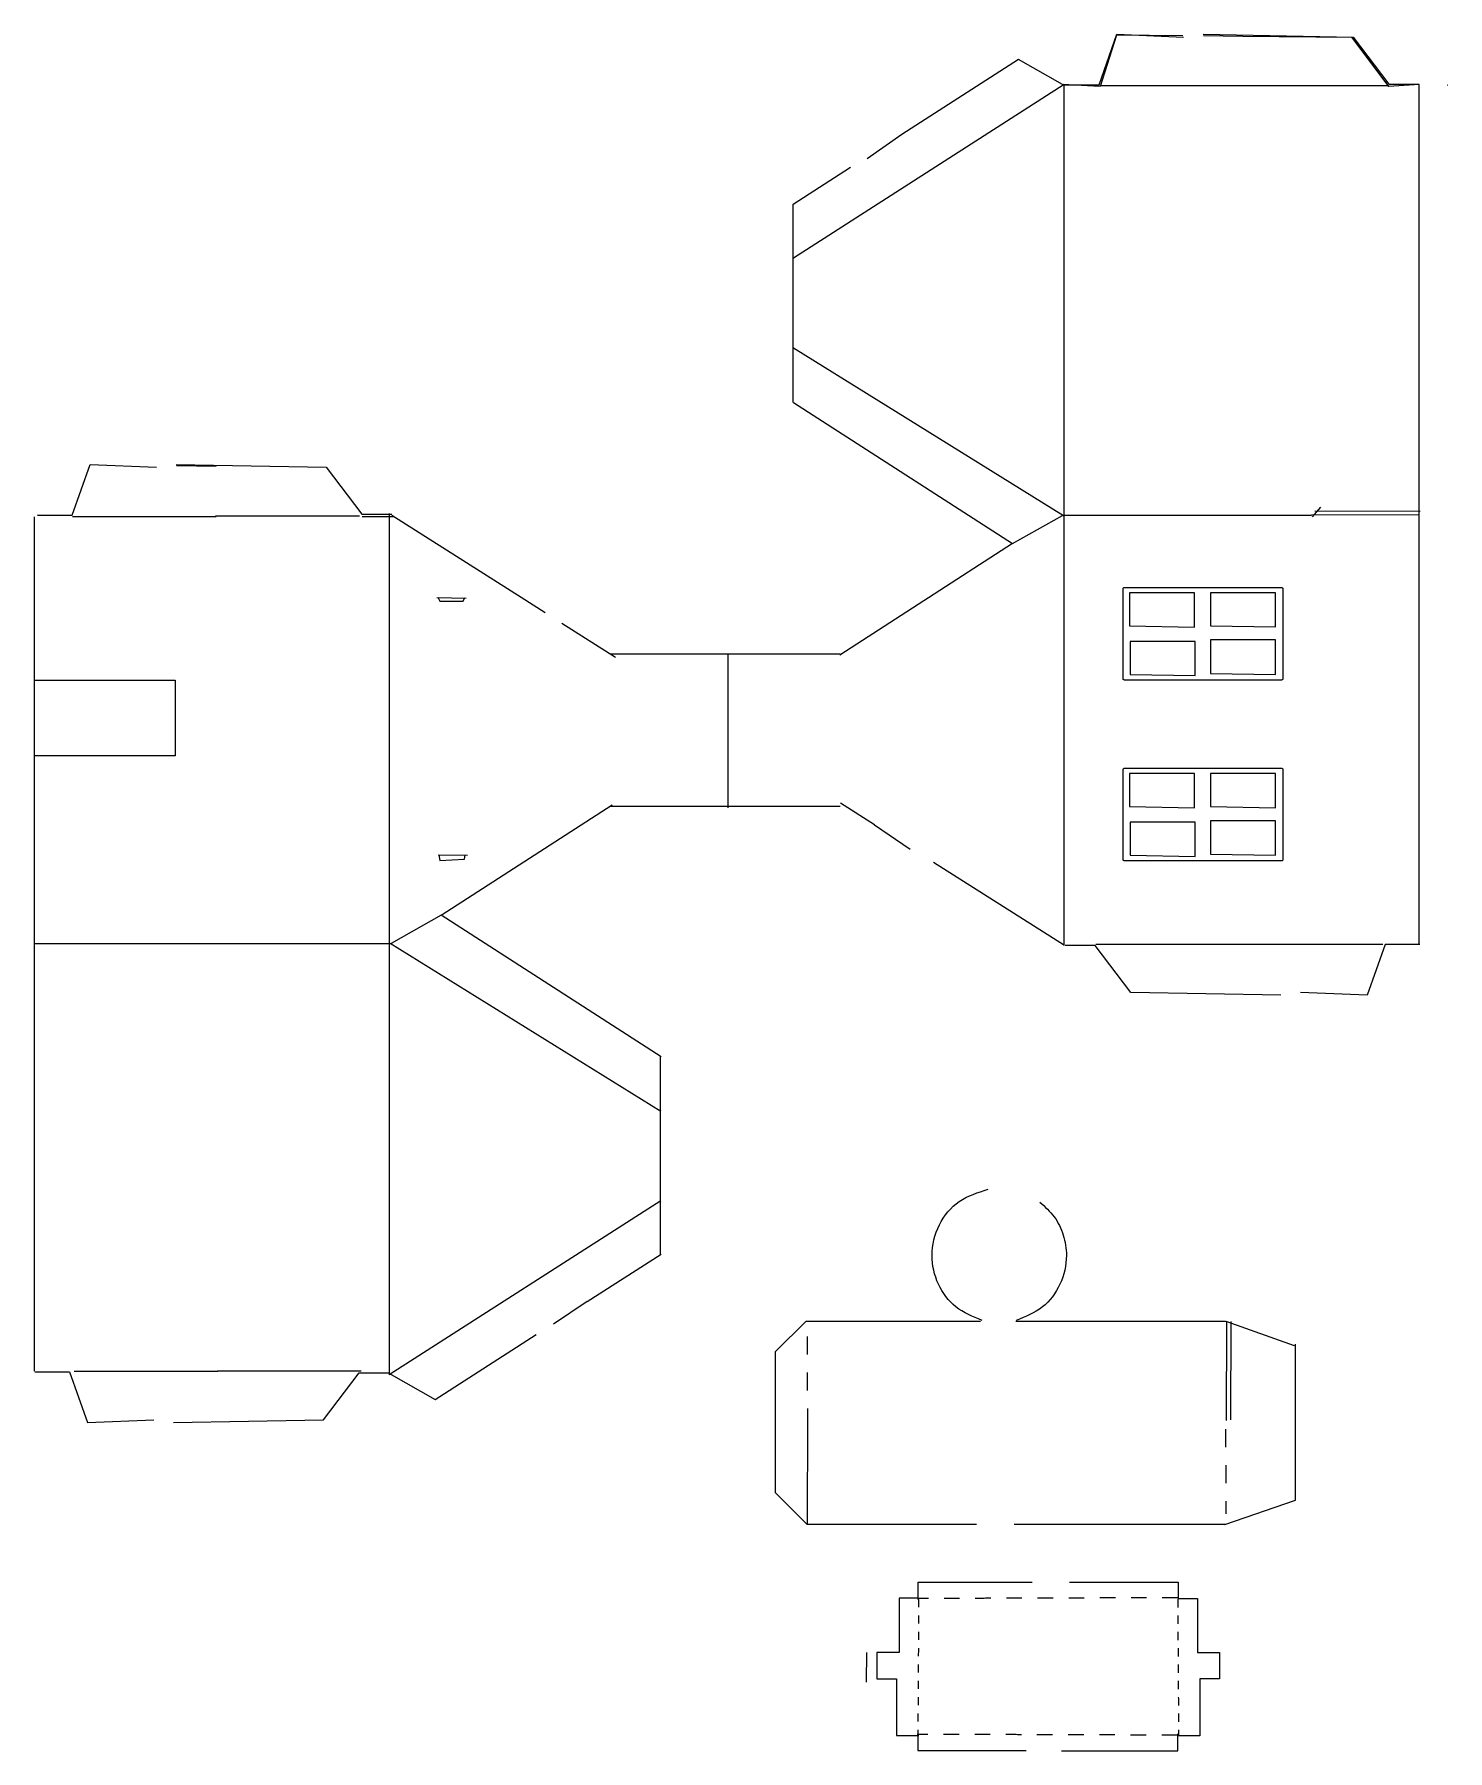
# Model space of a CAD drawing. Header units: millimetres. Extents: x 10 to 207, y 25 to 264.
import ezdxf

# ---------------------------------------------------------------- set-up
doc = ezdxf.new("R2010")
doc.units = ezdxf.units.MM
doc.layers.add('Layer_1', color=7, linetype='CONTINUOUS')

msp = doc.modelspace()

# ---------------------------------------------------------------- linework, layer by layer
at = {"layer": 'Layer_1', "color": 7}
for points in [[(170.02176, 264.064578), (160.73327, 264.154828), (158.45639, 256.977935), (153.18801, 257.266095), (147.0266, 260.76124), (130.77409, 250.295989)], [(153.4546, 257.199639), (158.29901, 257.199639), (160.78667, 264.269854), (170.0827, 263.877064)], [(172.83223, 264.269854), (193.78102, 263.877064), (198.75635, 257.330568), (202.94611, 257.330568)], [(178.38427, 263.983328), (172.87406, 264.050568)], [(203.01986, 137.19129), (203.01986, 197.075467), (203.01986, 257.266097), (198.77261, 256.977937), (193.62605, 263.835226), (178.38427, 263.983324)], [(178.62966, 257.08361), (158.56425, 257.08361)], [(130.77409, 250.29599), (125.89871, 246.894145)], [(123.57386, 245.659651), (115.57175, 240.506962)], [(115.54818, 240.543564), (115.54818, 226.713444), (115.54818, 212.840732)], [(115.60718, 212.857574), (146.20974, 193.15211), (153.18801, 197.075457)], [(10.055764, 197.13674), (14.900174, 197.13674), (17.387844, 204.206959), (26.683874, 203.81417)], [(29.433394, 204.206959), (50.382184, 203.81417), (55.357514, 197.26767), (59.547274, 197.26767)], [(34.985434, 203.92043), (29.475224, 203.98763)], [(9.608769, 196.87628), (9.608769, 137.30938), (9.608769, 77.55903)], [(14.930577, 196.95158), (34.995988, 196.95158)], [(55.373784, 196.91504), (59.719154, 196.91504)], [(59.55439, 197.118337), (77.59392, 185.66937)], [(203.00052, 197.099553), (188.00101, 197.156023)], [(189.21251, 198.243744), (188.06352, 196.90244)], [(203.14866, 197.632997), (188.43746, 197.689497)], [(146.20974, 193.15215), (122.08868, 177.55664)], [(69.912711, 185.49244), (65.807751, 185.55654)], [(65.949511, 185.66809), (66.240032, 185.10531), (69.508391, 185.10531), (69.726282, 185.6118)], [(77.593919, 185.66937), (80.938115, 183.49983)], [(83.289441, 182.05461), (90.792849, 177.2925)], [(90.064724, 177.75562), (122.13115, 177.75562)], [(9.713617, 174.07018), (29.295242, 174.07018), (29.295242, 163.49372)], [(66.418906, 141.23265), (90.309334, 156.67905)], [(90.064724, 156.4961), (122.13115, 156.4961)], [(126.93702, 153.85476), (122.17649, 156.87607)], [(126.93702, 153.85476), (131.94149, 150.48438)], [(70.105131, 149.57399), (66.000171, 149.63809)], [(66.095937, 149.67464), (66.241125, 148.89344), (69.689327, 149.07372), (69.761927, 149.67464)], [(153.31138, 137.11606), (135.19231, 148.6155)], [(97.128583, 121.45825), (66.418906, 141.2327), (59.440631, 137.30935)], [(183.699791, 130.0687), (162.751001, 130.46149), (157.775671, 137.00799), (153.585911, 137.00799)], [(197.9401, 137.16688), (177.87469, 137.16688)], [(203.077421, 137.13892), (198.233011, 137.13892), (195.745341, 130.0687), (186.449311, 130.46149)], [(97.018473, 121.61365), (97.018473, 107.78353), (97.018473, 93.91082)], [(86.80298, 87.2752), (97.124882, 93.92164)], [(86.802978, 87.2752), (82.103068, 84.12927)], [(141.19081, 56.15581), (117.55098, 56.15581), (113.13648, 60.57032), (113.13648, 80.30406), (117.39019, 84.55779), (141.74804, 84.56379)], [(146.6612, 84.56528), (175.96288, 84.57228), (175.96288, 84.57228), (175.96288, 84.49308)], [(175.99233, 84.53446), (185.56655, 81.16293)], [(176.10181, 84.39936), (176.04521, 70.67128)], [(176.69019, 84.51333), (176.63359, 70.78525)], [(59.10163, 77.13725), (59.440631, 77.11875), (65.602023, 73.62361), (79.694498, 82.69798)], [(175.86227, 56.15712), (185.72139, 59.54803), (185.72139, 81.32128)], [(9.680661, 77.45222), (14.52507, 77.45222), (17.01274, 70.382), (26.30877, 70.77479)], [(29.05829, 70.382), (50.00708, 70.77479), (54.98241, 77.32129), (59.17217, 77.32129)], [(55.237854, 77.55199), (35.172443, 77.55199)], [(117.57196, 70.84851), (117.51546, 56.13731)], [(175.91184, 56.24864), (175.91184, 56.15574), (146.44919, 56.15574)], [(133.05249, 45.67234), (133.05249, 48.0852), (148.97766, 48.0852)], [(154.17836, 48.09065), (169.36099, 48.09065), (169.36099, 45.71548)], [(133.02338, 45.84216), (130.36431, 45.84216), (130.36431, 38.29573), (127.28151, 38.29573), (127.28151, 34.60487), (129.99743, 34.60487), (129.99743, 26.66604), (133.13117, 26.66604)], [(169.36853, 45.82006), (172.0276, 45.82006), (172.0276, 38.27363), (175.1104, 38.27363), (175.1104, 34.58277), (172.39448, 34.58277), (172.39448, 26.64394), (169.26074, 26.64394)], [(125.84288, 38.25882), (125.77878, 34.15386)], [(132.97863, 26.98148), (132.97863, 24.56862), (148.11987, 24.56861)], [(153.0759, 24.56392), (169.28481, 24.56393), (169.28481, 26.93748)]]:
    msp.add_lwpolyline(points, dxfattribs=at)
at = {"layer": 'Layer_1', "color": 1}
for points in [[(153.44889, 257.271185), (115.60745, 233.021451)], [(153.44889, 137.02875), (153.44889, 257.271185)], [(198.64837, 257.09666), (178.54438, 257.09666)], [(115.64321, 220.49095), (153.32039, 197.075497)], [(55.014697, 196.96463), (34.910702, 196.96463)], [(59.179759, 197.356047), (59.179759, 77.11361)], [(187.95017, 197.075497), (153.32039, 197.075497)], [(161.824758, 187.01781), (183.800238, 187.01781)], [(161.67346, 174.241796), (161.67346, 186.866512)], [(183.951536, 186.866512), (183.951536, 174.241796)], [(106.43986, 177.74955), (106.43986, 156.22828)], [(183.800238, 174.090498), (161.824758, 174.090498)], [(29.295242, 163.49372), (9.713617, 163.49372)], [(161.68025, 148.991546), (161.68025, 161.616262)], [(161.831548, 161.76756), (183.807026, 161.76756)], [(183.958324, 161.616262), (183.958324, 148.991546)], [(183.807026, 148.840248), (161.831548, 148.840248)], [(9.608769, 137.3093), (59.308257, 137.3093)], [(97.08165, 113.83405), (59.308257, 137.3093)], [(157.85598, 137.17993), (177.95998, 137.17993)], [(59.179759, 77.11361), (97.081602, 101.40206)], [(15.153734, 77.56504), (35.257729, 77.56504)]]:
    msp.add_lwpolyline(points, dxfattribs=at)
for points in [[(206.98351, 257.16569), (206.983, 257.16622), (206.982632, 257.166065), (206.98248, 257.16569), (206.983, 257.16517), (206.98351, 257.16569)], [(9.999614, 197.16459), (10.000124, 197.16512), (10.000492, 197.164965), (10.000644, 197.16459), (10.000124, 197.16407), (9.999614, 197.16459)], [(161.824758, 187.01781)], [(161.831548, 161.76756)], [(202.87107, 137.37989), (202.87056, 137.38042), (202.870192, 137.380265), (202.87004, 137.37989), (202.87056, 137.37937), (202.87107, 137.37989)], [(60.168817, 77.765), (60.168307, 77.76553), (60.167939, 77.765375), (60.167787, 77.765), (60.168307, 77.76448), (60.168817, 77.765)]]:
    msp.add_lwpolyline(points, close=True, dxfattribs=at)
at = {"layer": 'Layer_1', "color": 7}
for points in [[(162.54695, 181.65505), (171.61706, 181.49592), (171.61706, 186.26967), (162.54695, 186.26967)], [(173.86453, 181.66483), (182.93464, 181.5057), (182.93464, 186.27945), (173.86453, 186.27945)], [(162.63579, 174.86136), (171.7059, 174.70223), (171.7059, 179.47598), (162.63579, 179.47598)], [(173.86453, 175.02207), (182.93464, 174.86136), (182.93464, 179.68265), (173.86453, 179.68265)], [(162.55373, 156.4048), (171.62384, 156.24567), (171.62384, 161.01942), (162.55373, 161.01942)], [(173.87131, 156.41458), (182.94142, 156.25545), (182.94142, 161.0292), (173.87131, 161.0292)], [(162.64257, 149.61111), (171.71268, 149.45198), (171.71268, 154.22573), (162.64257, 154.22573)], [(173.87131, 149.77182), (182.94142, 149.61111), (182.94142, 154.4324), (173.87131, 154.4324)], [(153.74016, 93.72321)]]:
    msp.add_lwpolyline(points, close=True, dxfattribs=at)
at = {"layer": 'Layer_1', "color": 1}
for points, knots in [([(161.67346, 186.866512), (161.674469, 186.879752), (161.676477, 186.906124), (161.692352, 186.943017), (161.716505, 186.974765), (161.748253, 186.998918), (161.785146, 187.014793), (161.811518, 187.016801), (161.824758, 187.01781)], [0, 0, 0, 0, 0.039606, 0.078884, 0.11849, 0.158097, 0.197375, 0.236981, 0.236981, 0.236981, 0.236981]), ([(183.800238, 187.01781), (183.813478, 187.016801), (183.83985, 187.014793), (183.876743, 186.998918), (183.908491, 186.974765), (183.932644, 186.943017), (183.948519, 186.906124), (183.950527, 186.879752), (183.951536, 186.866512)], [0, 0, 0, 0, 0.039606, 0.078884, 0.11849, 0.158097, 0.197375, 0.236981, 0.236981, 0.236981, 0.236981]), ([(161.824758, 174.090498), (161.811518, 174.091507), (161.785146, 174.093515), (161.748253, 174.10939), (161.716505, 174.133543), (161.692352, 174.165291), (161.676477, 174.202184), (161.674469, 174.228556), (161.67346, 174.241796)], [0, 0, 0, 0, 0.039606, 0.078884, 0.11849, 0.158097, 0.197375, 0.236981, 0.236981, 0.236981, 0.236981]), ([(183.951536, 174.241796), (183.950527, 174.228556), (183.948519, 174.202184), (183.932644, 174.165291), (183.908491, 174.133543), (183.876743, 174.10939), (183.83985, 174.093515), (183.813478, 174.091507), (183.800238, 174.090498)], [0, 0, 0, 0, 0.039606, 0.078884, 0.11849, 0.158097, 0.197375, 0.236981, 0.236981, 0.236981, 0.236981]), ([(161.68025, 161.616262), (161.681259, 161.629502), (161.683267, 161.655874), (161.699142, 161.692767), (161.723295, 161.724515), (161.755043, 161.748668), (161.791936, 161.764543), (161.818308, 161.766551), (161.831548, 161.76756)], [0, 0, 0, 0, 0.039606, 0.078884, 0.11849, 0.158097, 0.197375, 0.236981, 0.236981, 0.236981, 0.236981]), ([(183.807026, 161.76756), (183.820266, 161.766551), (183.846638, 161.764543), (183.883531, 161.748668), (183.915279, 161.724515), (183.939432, 161.692767), (183.955307, 161.655874), (183.957315, 161.629502), (183.958324, 161.616262)], [0, 0, 0, 0, 0.039606, 0.078884, 0.11849, 0.158097, 0.197375, 0.236981, 0.236981, 0.236981, 0.236981]), ([(161.831548, 148.840248), (161.818308, 148.841257), (161.791936, 148.843265), (161.755043, 148.85914), (161.723295, 148.883293), (161.699142, 148.915041), (161.683267, 148.951934), (161.681259, 148.978306), (161.68025, 148.991546)], [0, 0, 0, 0, 0.039606, 0.078884, 0.11849, 0.158097, 0.197375, 0.236981, 0.236981, 0.236981, 0.236981]), ([(183.958324, 148.991546), (183.957315, 148.978306), (183.955307, 148.951934), (183.939432, 148.915041), (183.915279, 148.883293), (183.883531, 148.85914), (183.846638, 148.843265), (183.820266, 148.841257), (183.807026, 148.840248)], [0, 0, 0, 0, 0.039606, 0.078884, 0.11849, 0.158097, 0.197375, 0.236981, 0.236981, 0.236981, 0.236981]), ([(117.53098, 82.38533), (117.531765, 82.099569), (117.533317, 81.534396), (117.536571, 80.696764), (117.538184, 80.144891), (117.53898, 79.87243)], [0, 0, 0, 0, 0.857287, 1.695525, 2.512913, 2.512913, 2.512913, 2.512913]), ([(117.54761, 77.35797), (117.548806, 77.062483), (117.551133, 76.487605), (117.553525, 75.650484), (117.55493, 75.108851), (117.55561, 74.84661)], [0, 0, 0, 0, 0.886469, 1.724648, 2.511373, 2.511373, 2.511373, 2.511373]), ([(117.56423, 72.33168), (117.565352, 72.014483), (117.567178, 71.498389), (117.569149, 70.913396), (117.570009, 70.645599), (117.57023, 70.5767)], [0, 0, 0, 0, 0.951596, 1.548292, 1.75499, 1.75499, 1.75499, 1.75499]), ([(175.96458, 69.46421), (175.965365, 69.178447), (175.966917, 68.613272), (175.970171, 67.775638), (175.971784, 67.223763), (175.97258, 66.9513)], [0, 0, 0, 0, 0.857292, 1.69553, 2.512923, 2.512923, 2.512923, 2.512923]), ([(175.9812, 64.43685), (175.982396, 64.14136), (175.984723, 63.566479), (175.987115, 62.729355), (175.98852, 62.187721), (175.9892, 61.92548)], [0, 0, 0, 0, 0.886476, 1.724658, 2.511383, 2.511383, 2.511383, 2.511383]), ([(175.99782, 59.41056), (175.998942, 59.093361), (176.000768, 58.577264), (176.002739, 57.992267), (176.003599, 57.724469), (176.00382, 57.65557)], [0, 0, 0, 0, 0.951603, 1.548302, 1.755, 1.755, 1.755, 1.755]), ([(134.4741, 45.81454), (134.199449, 45.813675), (133.75258, 45.812267), (133.246053, 45.81057), (133.014177, 45.809751), (132.95452, 45.80954)], [0, 0, 0, 0, 0.823956, 1.340615, 1.519588, 1.519588, 1.519588, 1.519588]), ([(133.10777, 45.74126), (133.107459, 45.695904), (133.106259, 45.520682), (133.103858, 45.140385), (133.101943, 44.805444), (133.10077, 44.60037)], [0, 0, 0, 0, 0.136072, 0.525679, 1.140912, 1.140912, 1.140912, 1.140912]), ([(138.82619, 45.82854), (138.570337, 45.827612), (138.072567, 45.825807), (137.34773, 45.823617), (136.878747, 45.822218), (136.65168, 45.82154)], [0, 0, 0, 0, 0.767564, 1.493319, 2.174521, 2.174521, 2.174521, 2.174521]), ([(143.17919, 45.84254), (142.93176, 45.841816), (142.442397, 45.840383), (141.717121, 45.837758), (141.239275, 45.836273), (141.00336, 45.83554)], [0, 0, 0, 0, 0.742294, 1.468094, 2.175841, 2.175841, 2.175841, 2.175841]), ([(147.53084, 45.85654), (147.286746, 45.855813), (146.800759, 45.854366), (146.075454, 45.851739), (145.59424, 45.85027), (145.35492, 45.84954)], [0, 0, 0, 0, 0.732284, 1.457967, 2.175931, 2.175931, 2.175931, 2.175931]), ([(151.88263, 45.87054), (151.640664, 45.869871), (151.156722, 45.868532), (150.431131, 45.866349), (149.947508, 45.864476), (149.70586, 45.86354)], [0, 0, 0, 0, 0.725902, 1.451831, 2.176781, 2.176781, 2.176781, 2.176781]), ([(156.23532, 45.88554), (155.995612, 45.8846), (155.514009, 45.882712), (154.788695, 45.880345), (154.30309, 45.878477), (154.05938, 45.87754)], [0, 0, 0, 0, 0.719129, 1.444819, 2.175955, 2.175955, 2.175955, 2.175955]), ([(160.58823, 45.89954), (160.351602, 45.898601), (159.873008, 45.896702), (159.14759, 45.894527), (158.658801, 45.893207), (158.41198, 45.89254)], [0, 0, 0, 0, 0.709889, 1.435795, 2.176261, 2.176261, 2.176261, 2.176261]), ([(164.94094, 45.91354), (164.711494, 45.912801), (164.239949, 45.911284), (163.514496, 45.908665), (163.018488, 45.907259), (162.76458, 45.90654)], [0, 0, 0, 0, 0.688341, 1.414644, 2.176371, 2.176371, 2.176371, 2.176371]), ([(169.29414, 45.92754), (169.207627, 45.927229), (168.873405, 45.926029), (168.148025, 45.923628), (167.509158, 45.921713), (167.118, 45.92054)], [0, 0, 0, 0, 0.259542, 1.002672, 2.176151, 2.176151, 2.176151, 2.176151]), ([(169.28414, 45.71916), (169.284451, 45.673804), (169.285651, 45.498582), (169.288052, 45.118285), (169.289967, 44.783344), (169.29114, 44.57827)], [0, 0, 0, 0, 0.136072, 0.525679, 1.140912, 1.140912, 1.140912, 1.140912]), ([(133.09377, 43.459), (133.093031, 43.338708), (133.091514, 43.091491), (133.088895, 42.711159), (133.087489, 42.451116), (133.08677, 42.318)], [0, 0, 0, 0, 0.360882, 0.741667, 1.141022, 1.141022, 1.141022, 1.141022]), ([(169.29814, 43.4369), (169.298879, 43.316608), (169.300396, 43.069391), (169.303015, 42.689059), (169.304421, 42.429016), (169.30514, 42.2959)], [0, 0, 0, 0, 0.360882, 0.741667, 1.141022, 1.141022, 1.141022, 1.141022]), ([(133.07977, 41.177), (133.078831, 41.052943), (133.076932, 40.80203), (133.074757, 40.421712), (133.073437, 40.165452), (133.07277, 40.03605)], [0, 0, 0, 0, 0.372183, 0.75276, 1.140972, 1.140972, 1.140972, 1.140972]), ([(169.31214, 41.1549), (169.313079, 41.030843), (169.314978, 40.77993), (169.317153, 40.399612), (169.318473, 40.143352), (169.31914, 40.01395)], [0, 0, 0, 0, 0.372183, 0.75276, 1.140972, 1.140972, 1.140972, 1.140972]), ([(133.06577, 38.89489), (133.06483, 38.769218), (133.062942, 38.516728), (133.060575, 38.136462), (133.058707, 37.881872), (133.05777, 37.7541)], [0, 0, 0, 0, 0.377026, 0.757492, 1.140818, 1.140818, 1.140818, 1.140818]), ([(169.32614, 38.87279), (169.32708, 38.747118), (169.328968, 38.494628), (169.331335, 38.114362), (169.333203, 37.859772), (169.33414, 37.732)], [0, 0, 0, 0, 0.377026, 0.757492, 1.140818, 1.140818, 1.140818, 1.140818]), ([(133.05077, 36.61289), (133.050101, 36.486035), (133.048762, 36.232318), (133.046579, 35.851911), (133.044706, 35.59836), (133.04377, 35.47167)], [0, 0, 0, 0, 0.380571, 0.76116, 1.141242, 1.141242, 1.141242, 1.141242]), ([(169.34114, 36.59079), (169.341809, 36.463935), (169.343148, 36.210218), (169.345331, 35.829811), (169.347204, 35.57626), (169.34814, 35.44957)], [0, 0, 0, 0, 0.380571, 0.76116, 1.141242, 1.141242, 1.141242, 1.141242]), ([(133.03677, 34.33137), (133.036043, 34.203398), (133.034596, 33.948607), (133.031969, 33.568349), (133.0305, 33.31606), (133.02977, 33.19059)], [0, 0, 0, 0, 0.383922, 0.764386, 1.140802, 1.140802, 1.140802, 1.140802]), ([(169.35514, 34.30927), (169.355867, 34.181298), (169.357314, 33.926507), (169.359941, 33.546249), (169.36141, 33.29396), (169.36214, 33.16849)], [0, 0, 0, 0, 0.383922, 0.764386, 1.140802, 1.140802, 1.140802, 1.140802]), ([(133.02277, 32.04992), (133.022046, 31.9202), (133.020613, 31.66364), (133.017988, 31.283398), (133.016503, 31.032875), (133.01577, 30.90919)], [0, 0, 0, 0, 0.389167, 0.769691, 1.140752, 1.140752, 1.140752, 1.140752]), ([(169.36914, 32.02782), (169.369864, 31.8981), (169.371297, 31.64154), (169.373922, 31.261298), (169.375407, 31.010775), (169.37614, 30.88709)], [0, 0, 0, 0, 0.389167, 0.769691, 1.140752, 1.140752, 1.140752, 1.140752]), ([(133.00877, 29.76776), (133.007842, 29.633624), (133.006037, 29.372658), (133.003847, 28.992647), (133.002448, 28.746773), (133.00177, 28.62773)], [0, 0, 0, 0, 0.402419, 0.782916, 1.140052, 1.140052, 1.140052, 1.140052]), ([(169.38314, 29.74566), (169.384068, 29.611524), (169.385873, 29.350558), (169.388063, 28.970547), (169.389462, 28.724673), (169.39014, 28.60563)], [0, 0, 0, 0, 0.402419, 0.782916, 1.140052, 1.140052, 1.140052, 1.140052]), ([(134.40024, 26.83928), (134.125589, 26.840145), (133.67872, 26.841553), (133.172193, 26.84325), (132.940317, 26.844069), (132.88066, 26.84428)], [0, 0, 0, 0, 0.823956, 1.340615, 1.519588, 1.519588, 1.519588, 1.519588]), ([(132.99477, 27.48608), (132.993905, 27.342088), (132.992497, 27.107807), (132.9908, 26.842251), (132.989981, 26.720686), (132.98977, 26.68941)], [0, 0, 0, 0, 0.431983, 0.702855, 0.796686, 0.796686, 0.796686, 0.796686]), ([(138.75233, 26.82528), (138.496477, 26.826208), (137.998707, 26.828013), (137.27387, 26.830203), (136.804887, 26.831602), (136.57782, 26.83228)], [0, 0, 0, 0, 0.767564, 1.493319, 2.174521, 2.174521, 2.174521, 2.174521]), ([(143.10533, 26.81128), (142.8579, 26.812004), (142.368537, 26.813437), (141.643261, 26.816062), (141.165415, 26.817547), (140.9295, 26.81828)], [0, 0, 0, 0, 0.742294, 1.468094, 2.175841, 2.175841, 2.175841, 2.175841]), ([(147.45698, 26.79728), (147.212886, 26.798007), (146.726899, 26.799454), (146.001594, 26.802081), (145.52038, 26.80355), (145.28106, 26.80428)], [0, 0, 0, 0, 0.732284, 1.457967, 2.175931, 2.175931, 2.175931, 2.175931]), ([(151.80877, 26.78328), (151.566804, 26.783949), (151.082862, 26.785288), (150.357271, 26.787471), (149.873648, 26.789344), (149.632, 26.79028)], [0, 0, 0, 0, 0.725902, 1.451831, 2.176781, 2.176781, 2.176781, 2.176781]), ([(156.16146, 26.76828), (155.921752, 26.76922), (155.440149, 26.771108), (154.714835, 26.773475), (154.22923, 26.775343), (153.98552, 26.77628)], [0, 0, 0, 0, 0.719129, 1.444819, 2.175955, 2.175955, 2.175955, 2.175955]), ([(160.51437, 26.75428), (160.277742, 26.755219), (159.799148, 26.757118), (159.07373, 26.759293), (158.584941, 26.760613), (158.33812, 26.76128)], [0, 0, 0, 0, 0.709889, 1.435795, 2.176261, 2.176261, 2.176261, 2.176261]), ([(164.86708, 26.74028), (164.637634, 26.741019), (164.166089, 26.742536), (163.440636, 26.745155), (162.944628, 26.746561), (162.69072, 26.74728)], [0, 0, 0, 0, 0.688341, 1.414644, 2.176371, 2.176371, 2.176371, 2.176371]), ([(169.22028, 26.72628), (169.133767, 26.726591), (168.799545, 26.727791), (168.074165, 26.730192), (167.435298, 26.732107), (167.04414, 26.73328)], [0, 0, 0, 0, 0.259542, 1.002672, 2.176151, 2.176151, 2.176151, 2.176151]), ([(169.39714, 27.46398), (169.398005, 27.319988), (169.399413, 27.085707), (169.40111, 26.820151), (169.401929, 26.698586), (169.40214, 26.66731)], [0, 0, 0, 0, 0.431983, 0.702855, 0.796686, 0.796686, 0.796686, 0.796686])]:
    msp.add_open_spline(points, degree=3, knots=knots, dxfattribs=at)
at = {"layer": 'Layer_1', "color": 7}
for points, knots in [([(141.95286, 84.65671), (140.667738, 85.181667), (138.125295, 86.220225), (135.594522, 89.64269), (134.645871, 93.819451), (135.684557, 98.092218), (138.576494, 101.646772), (141.385334, 102.528189), (142.80713, 102.97435)], [0, 0, 0, 0, 4.097407, 8.106176, 12.203583, 16.591278, 20.871727, 25.259422, 25.259422, 25.259422, 25.259422]), ([(150.04517, 101.18437), (150.758315, 100.532741), (152.176618, 99.23678), (153.436451, 96.590593), (153.958814, 93.312241), (153.120723, 89.627854), (150.572832, 86.199658), (148.017416, 85.167664), (146.72565, 84.64599)], [0, 0, 0, 0, 2.875092, 5.717987, 8.593079, 12.704494, 16.726419, 20.837833, 20.837833, 20.837833, 20.837833])]:
    msp.add_open_spline(points, degree=3, knots=knots, dxfattribs=at)

doc.saveas('drawing.dxf')
